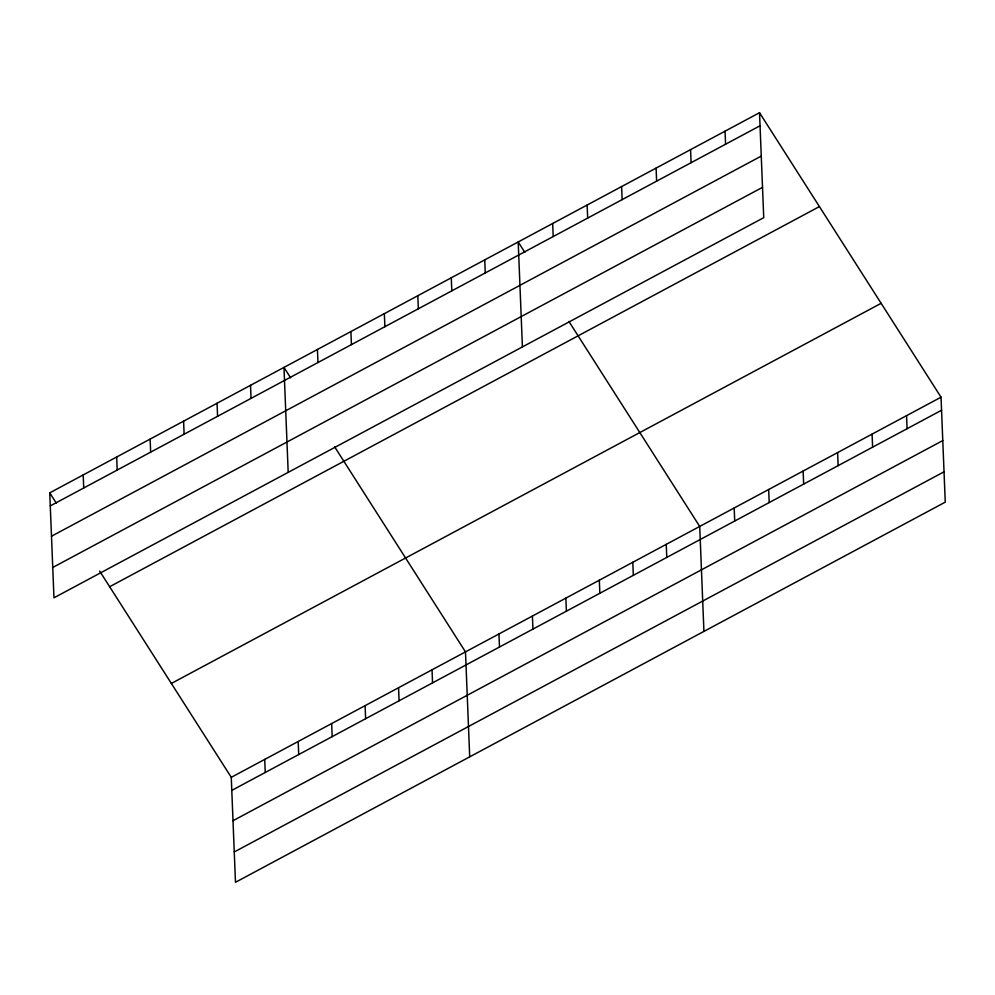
<?xml version="1.0" encoding="UTF-8"?>
<svg xmlns="http://www.w3.org/2000/svg" width="995" height="995" viewBox="0 0 995 995"><rect width="100%" height="100%" fill="white"/><g stroke="black" fill="none" stroke-linecap="round" stroke-linejoin="round"><path stroke-width="1.49" d="M759.521 112.709L763.737 217.669L53.966 597.808L49.75 492.848L759.521 112.709L941.034 397.192L945.25 502.152L235.479 882.291L231.263 777.331L99.662 571.08M50.272 505.908L760.043 125.768M51.491 536.23L761.262 156.091M52.747 567.473L762.518 187.334M109.649 586.727L819.42 206.587M171.364 683.453L881.135 303.313M231.263 777.331L941.034 397.192M231.785 790.391L941.556 410.251M233.004 820.713L942.775 440.574M234.26 851.956L944.031 471.817M524.85 252.394L518.196 241.959L522.412 346.919M568.953 321.497L699.709 526.442L703.925 631.402M290.627 377.839L283.973 367.404L288.189 472.364M334.718 446.942L465.486 651.887L469.702 756.847M49.75 492.848L56.404 503.283M906.557 415.661L907.079 428.708M872.08 434.118L872.615 447.178M837.616 452.588L838.138 465.635M803.139 471.045L803.661 484.105M768.662 489.515L769.185 502.562M725.044 131.178L725.566 144.225M734.186 507.972L734.708 521.032M690.58 149.636L691.102 162.695M656.103 168.105L656.625 181.152M666.252 544.365L666.774 557.411M621.626 186.562L622.149 199.622M632.795 562.287L633.317 575.334M587.149 205.032L587.672 218.079M599.326 580.197L599.848 593.256M552.673 223.489L553.195 236.549M565.869 598.119L566.391 611.179M532.412 616.042L532.934 629.101M484.739 259.882L485.262 272.928M498.943 633.964L499.478 647.024M451.282 277.804L451.805 290.851M417.813 295.726L418.348 308.773M432.029 669.809L432.551 682.856M384.356 313.636L384.878 326.696M398.56 687.732L399.094 700.779M350.899 331.559L351.422 344.618M365.103 705.654L365.625 718.701M317.43 349.481L317.965 362.541M331.646 723.564L332.168 736.623M298.189 741.486L298.711 754.546M250.516 385.326L251.038 398.373M264.72 759.409L265.242 772.468M217.059 403.249L217.582 416.296M183.59 421.171L184.112 434.218M150.133 439.094L150.655 452.14M116.676 457.003L117.199 470.063M83.207 474.926L83.729 487.985"/></g></svg>
